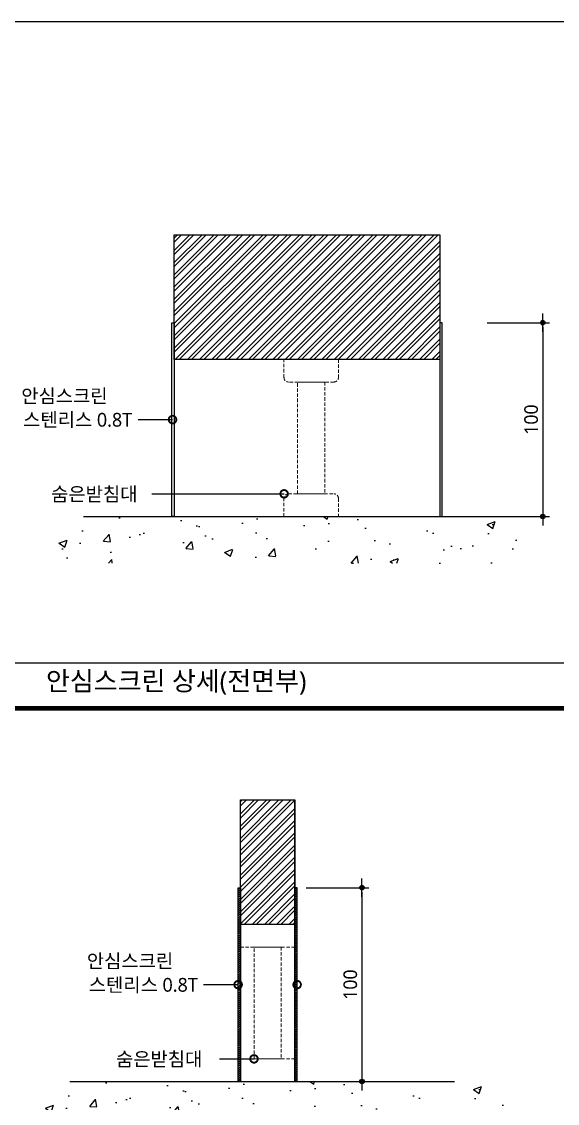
# Model space of a CAD drawing. Extents: x -256 to 8104, y -176 to 5714.
# Drawn here: x 4629 to 5810, y 3153 to 5538 of the extents above; entities that cross this region are included whole.
import ezdxf
from ezdxf.enums import TextEntityAlignment as Align

# ---------------------------------------------------------------- set-up
doc = ezdxf.new("R2010")
doc.units = 0
doc.header["$LTSCALE"] = 30
doc.linetypes.add('HIDDEN', pattern=[0.375, 0.25, -0.125])
doc.layers.get('0').update_dxf_attribs({"linetype": 'CONTINUOUS'})
doc.layers.get('DEFPOINTS').update_dxf_attribs({"linetype": 'CONTINUOUS'})
for name, color, linetype in [('DIM', 7, 'CONTINUOUS'), ('HAT', 8, 'CONTINUOUS'), ('HID', 9, 'HIDDEN'), ('TIT', 3, 'CONTINUOUS'), ('문자', 3, 'CONTINUOUS'), ('치수', 1, 'CONTINUOUS'), ('판넬', 2, 'CONTINUOUS'), ('해치', 8, 'CONTINUOUS')]:
    doc.layers.add(name, color=color, linetype=linetype)
doc.styles.add('돋움', font='malgun.ttf')
doc.dimstyles.new('10', dxfattribs={"dimscale": 10, "dimtxt": 3, "dimasz": 1, "dimexe": 1.5, "dimexo": 2, "dimgap": 1, "dimtad": 1, "dimdec": 0, "dimlunit": 6, "dimtxsty": '돋움', "dimblk": 'DIMDOT', "dimcen": -1, "dimdle": 1.5, "dimclrt": 3, "dimazin": 3, "dimtfac": 1, "dimtdec": 0, "dimtix": 1, "dimtmove": 2, "dimatfit": 3, "dimldrblk": 'DIMDOT', "dimarcsym": 0})

# ---------------------------------------------------------------- blocks, each defined once
blk = doc.blocks.new('DIMDOT')
at = {"linetype": 'Continuous'}
blk.add_line((-2, 0), (2, 0), dxfattribs=at)
for radius in [0.5, 0.25]:
    blk.add_circle((0, 0), radius, dxfattribs=at)
blk = doc.blocks.new('*D495')
at = {"layer": 'DEFPOINTS', "color": 0}
for p in [(183424.7380287378, 3755.532588904717), (183424.7380287378, 3328.067121687819), (183567.6434892517, 3328.067121687819)]:
    blk.add_point(p, dxfattribs=at)
at = {"layer": 'DIM', "color": 0, "lineweight": -2, "ltscale": 10}
for p, q in [((183444.7380287378, 3755.532588904717), (183582.6434892517, 3755.532588904717)), ((183567.6434892517, 3745.532588904717), (183567.6434892517, 3338.067121687819)), ((183444.7380287378, 3328.067121687819), (183582.6434892517, 3328.067121687819))]:
    blk.add_line(p, q, dxfattribs=at)
at = {"layer": 'DIM', "color": 0, "lineweight": -2, "xscale": 10, "yscale": 10, "zscale": 10}
for p, rotation in [((183567.6434892517, 3755.532588904717), 90), ((183567.6434892517, 3328.067121687819), 270)]:
    blk.add_blockref('DIMDOT', p, dxfattribs=dict(at, rotation=rotation))
at = {"layer": 'DIM', "color": 3, "insert": (183542.0626468604, 3541.799855296268), "char_height": 30, "attachment_point": 5, "rotation": 90, "style": '돋움'}
blk.add_mtext('100', dxfattribs=at)
blk = doc.blocks.new('_DOTSMALL')
at = {"color": 0, "linetype": 'ByBlock', "const_width": 0.5}
blk.add_lwpolyline([(-0.0625, 0, 1), (0.0625, 0, 1)], format="xyb", close=True, dxfattribs=at)
blk = doc.blocks.new('A$C63EC304E')
at = {"layer": '치수', "color": 1, "xscale": 2.5, "yscale": 2.5, "zscale": 2.5, "rotation": 234.3098741996962}
blk.add_blockref('_DOTSMALL', (0.3122711487351353, 0.3122689042671141), dxfattribs=at)
blk = doc.blocks.new('A$C2BC9653E')
at = {"layer": '치수', "xscale": 0.3333333333333333, "yscale": 0.3333333333333333, "zscale": 0.3333333333333333}
blk.add_blockref('A$C63EC304E', (7.59378804105e-05, 7.69076509641e-05), dxfattribs=at)
blk = doc.blocks.new('A$C7FC71301')
at = {"layer": '치수', "rotation": 180}
blk.add_blockref('A$C2BC9653E', (0.2083304700627195, 0.2083319399498578), dxfattribs=at)
blk = doc.blocks.new('A$C4A20372B')
at = {"layer": '치수'}
blk.add_blockref('A$C7FC71301', (0, 0), dxfattribs=at)
blk = doc.blocks.new('A$C566469F5')
at = {"layer": '치수'}
blk.add_blockref('A$C4A20372B', (1.4837169147e-06, -7.523958629e-07), dxfattribs=at)
blk = doc.blocks.new('A$C7E317CD4')
at = {"layer": '해치', "xscale": 2, "yscale": 2, "zscale": 2}
blk.add_blockref('A$C566469F5', (-7.38963099138e-05, -7.19324398233e-05), dxfattribs=at)
blk = doc.blocks.new('A$C601D7F27')
at = {"layer": '치수'}
blk.add_blockref('A$C7E317CD4', (7.25629724911e-05, 7.2882110544e-05), dxfattribs=at)
blk = doc.blocks.new('A$C38802C08')
at = {"layer": '치수'}
blk.add_blockref('A$C601D7F27', (2.970571586e-06, 3.044569894e-06), dxfattribs=at)
blk = doc.blocks.new('*D497')
at = {"layer": 'DEFPOINTS', "color": 0}
for p in [(183823.3555345616, 5001.616135603449), (183823.3555345616, 4574.150668386551), (183966.2609950755, 4574.150668386551)]:
    blk.add_point(p, dxfattribs=at)
at = {"layer": 'DIM', "color": 0, "lineweight": -2, "ltscale": 10}
for p, q in [((183843.3555345616, 5001.616135603449), (183981.2609950755, 5001.616135603449)), ((183966.2609950755, 4991.616135603449), (183966.2609950755, 4584.150668386551)), ((183843.3555345616, 4574.150668386551), (183981.2609950755, 4574.150668386551))]:
    blk.add_line(p, q, dxfattribs=at)
at = {"layer": 'DIM', "color": 0, "lineweight": -2, "xscale": 10, "yscale": 10, "zscale": 10}
for p, rotation in [((183966.2609950755, 5001.616135603449), 90), ((183966.2609950755, 4574.150668386551), 270)]:
    blk.add_blockref('DIMDOT', p, dxfattribs=dict(at, rotation=rotation))
at = {"layer": 'DIM', "color": 3, "insert": (183940.6801526842, 4787.883401995), "char_height": 30, "attachment_point": 5, "rotation": 90, "style": '돋움'}
blk.add_mtext('100', dxfattribs=at)
blk = doc.blocks.new('DESIGN-18', base_point=(178188.5668770504, 127.0968374573881))
h = blk.add_hatch()
h.set_pattern_fill('ANSI31', color=2, style=0)
h.set_pattern_definition([(45, (181405.2524364457, 1791.322634181813), (-2.245064030267288, 2.245064030267288), [])])
h.paths.add_polyline_path([(183299.7380287378, 3755.532588904717), (183294.7380287378, 3755.532588904717), (183294.7380287378, 3543.883188629602, -1), (183294.7380287378, 3539.716521962935), (183294.7380287378, 3328.067121687819), (183299.7380287378, 3328.067121687819)])
h.paths.add_polyline_path([(183424.7380287378, 3539.716521962922, -1), (183424.7380287378, 3543.883188629589), (183424.7380287378, 3755.532588904717), (183419.7380287378, 3755.532588904717), (183419.7380287378, 3328.067121687819), (183424.7380287378, 3328.067121687819)])
at = {"layer": 'HAT'}
h = blk.add_hatch(dxfattribs=at)
h.set_pattern_fill('ANSI32', color=256, scale=2, style=0)
h.set_pattern_definition([(45, (169896.9904978968, -57.50053953650331), (-13.47038418160373, 13.47038418160373), []), (45, (169905.9707540028, -57.50053953650331), (-13.47038418160373, 13.47038418160373), [])])
h.paths.add_polyline_path([(183153.913859744, 5195.412097155585), (183739.2720898948, 5195.412097155585), (183739.2720898948, 4920.766959358144), (183153.913859744, 4920.766959358144)])
h = blk.add_hatch(dxfattribs=at)
h.set_pattern_fill('ANSI32', color=256, scale=2, style=0)
h.set_pattern_definition([(45, (178218.4033753668, -48.66678681387111), (-13.47038418160373, 13.47038418160373), []), (45, (178227.3836353668, -48.66678681387111), (-13.47038418160373, 13.47038418160373), [])])
h.paths.add_polyline_path([(183419.7380287378, 3949.328550456853), (183299.7380287378, 3949.328550456853), (183299.7380287378, 3674.683412659412), (183419.7380287378, 3674.683412659412), (183419.7380287378, 3755.532588904717)])
at = {"layer": '해치'}
h = blk.add_hatch(dxfattribs=at)
h.set_pattern_fill('AR-CONC', color=256, style=0)
h.set_pattern_definition([(49.99999999999999, (181435.1568170841, 3037.406180880545), (182.184668996004, -15.93908553890309), [19.05, -209.55]), (355, (181435.1568170841, 3037.406180880545), (-35.24282597566699, 191.05664288218), [15.24, -167.64]), (100.451, (181450.3388170842, 3036.077930880545), (146.9425016659592, 175.1166878202919), [16.19, -178.09]), (46.1842, (181435.1568170841, 3088.206180880545), (271.0790408921299, -42.04232793272715), [28.575, -314.325]), (96.63560000000001, (181457.7467170842, 3084.702680880545), (237.4042344662371, 247.4255558900492), [24.285, -267.135]), (351.1840000000001, (181435.1568170841, 3088.206180880545), (237.4046058139339, 247.4251178605977), [22.86, -251.46]), (21, (181460.5568170842, 3075.506180880545), (151.6148798353833, -102.2655185167625), [19.05, -209.55]), (326.0000000000001, (181460.5568170842, 3075.506180880545), (61.80202834764707, 184.1879661223193), [15.24, -167.64]), (71.4514, (181473.1913170841, 3066.984080880545), (213.4164907701245, 81.92285771605745), [16.19, -178.09]), (37.50000000000001, (181435.1568170841, 3037.406180880545), (3.088603250591817, 84.55503887315311), [0, -165.608, 0, -170.18, 0, -168.275]), (7.499999999999999, (181435.1568170841, 3037.406180880545), (66.81966251030575, 100.1805748181195), [0, -97.02799999999999, 0, -161.798, 0, -64.135]), (327.5, (181378.5148170841, 3037.406180880545), (135.5905951668714, -5.728743992673458), [0, -63.5, 0, -198.12, 0, -262.89]), (317.5, (181353.1148170841, 3037.406180880545), (148.129181386018, 25.42649103333301), [0, -82.55, 0, -131.572, 0, -186.69])])
h.paths.add_polyline_path([(183914.7350098594, 4471.16669800991), (183914.7350098594, 4574.150668386551), (182864.5498088931, 4574.150668386551), (182864.5498088931, 4471.16669800991)])
h = blk.add_hatch(dxfattribs=at)
h.set_pattern_fill('AR-CONC', color=256, style=0)
h.set_pattern_definition([(49.99999999999999, (181405.2524364457, 1791.322634181813), (182.184668996004, -15.93908553890309), [19.05, -209.55]), (355, (181405.2524364457, 1791.322634181813), (-35.24282597566699, 191.05664288218), [15.24, -167.64]), (100.451, (181420.4344364457, 1789.994384181813), (146.9425016659592, 175.1166878202919), [16.19, -178.09]), (46.1842, (181405.2524364457, 1842.122634181813), (271.0790408921299, -42.04232793272715), [28.575, -314.325]), (96.63560000000001, (181427.8423364457, 1838.619134181813), (237.4042344662371, 247.4255558900492), [24.285, -267.135]), (351.1840000000001, (181405.2524364457, 1842.122634181813), (237.4046058139339, 247.4251178605977), [22.86, -251.46]), (21, (181430.6524364457, 1829.422634181813), (151.6148798353833, -102.2655185167625), [19.05, -209.55]), (326.0000000000001, (181430.6524364457, 1829.422634181813), (61.80202834764707, 184.1879661223193), [15.24, -167.64]), (71.4514, (181443.2869364456, 1820.900534181813), (213.4164907701245, 81.92285771605745), [16.19, -178.09]), (37.50000000000001, (181405.2524364457, 1791.322634181813), (3.088603250591817, 84.55503887315311), [0, -165.608, 0, -170.18, 0, -168.275]), (7.499999999999999, (181405.2524364457, 1791.322634181813), (66.81966251030575, 100.1805748181195), [0, -97.02799999999999, 0, -161.798, 0, -64.135]), (327.5, (181348.6104364456, 1791.322634181813), (135.5905951668714, -5.728743992673458), [0, -63.5, 0, -198.12, 0, -262.89]), (317.5, (181323.2104364457, 1791.322634181813), (148.129181386018, 25.42649103333301), [0, -82.55, 0, -131.572, 0, -186.69])])
h.paths.add_polyline_path([(183884.8306292209, 3225.083151311178), (183884.8306292209, 3328.067121687819), (182834.6454282546, 3328.067121687819), (182834.6454282546, 3225.083151311178)])
at = {"color": 2}
for p, q in [((182953.8978034772, 4574.150668386551), (183843.3555345616, 4574.150668386551)), ((182923.9934228387, 3328.067121687819), (183771.6666725626, 3328.067121687819))]:
    blk.add_line(p, q, dxfattribs=at)
at = {"color": 8}
blk.add_line((180672.7248412884, 4251.258101387514), (184020.5495645945, 4251.258101387514), dxfattribs=at)
at = {"color": 2}
for points in [[(178187.8749143864, 5665.490801966159), (185440.2166081169, 5665.490801966159), (185440.2166081169, 127.1756244060978), (178187.8749143864, 127.1756244060978)], [(178187.8749143864, 5665.490801966159), (185440.2166081169, 5665.490801966159), (185440.2166081169, 127.1756244060978), (178187.8749143864, 127.1756244060978)], [(178187.8749143864, 5665.490801966159), (186169.79099889, 5665.490801966159), (186169.79099889, 127.1756244060978), (178187.8749143864, 127.175624406098)], [(183148.913859744, 5001.616135603449), (183153.913859744, 5001.616135603449), (183153.913859744, 4574.150668386551), (183148.913859744, 4574.150668386551)], [(183744.2720898948, 5001.616135603449), (183739.2720898948, 5001.616135603449), (183739.2720898948, 4574.150668386551), (183744.2720898948, 4574.150668386551)], [(183294.7380287378, 3755.532588904717), (183299.7380287378, 3755.532588904717), (183299.7380287378, 3328.067121687819), (183294.7380287378, 3328.067121687819)], [(183424.7380287378, 3755.532588904717), (183419.7380287378, 3755.532588904717), (183419.7380287378, 3328.067121687819), (183424.7380287378, 3328.067121687819)]]:
    blk.add_lwpolyline(points, close=True, dxfattribs=at)
at = {"color": 8, "const_width": 10}
blk.add_lwpolyline([(180672.7248412884, 4151.258101387514), (184020.5495645945, 4151.258101387514)], dxfattribs=at)
at = {"layer": 'HID', "lineweight": 15}
for points in [[(183395.811711262, 4920.766959358145), (183515.8117112619, 4920.766959358145), (183515.8117112619, 4880.766959358144, -0.4142135623730953), (183505.8117112619, 4870.766959358144), (183405.811711262, 4870.766959358144, -0.4142135623730954), (183395.811711262, 4880.766959358144)], [(183405.811711262, 4624.150668386551), (183505.8117112619, 4624.150668386551, -0.4142135623730943), (183515.8117112619, 4614.150668386551), (183515.8117112619, 4574.150668386551), (183395.811711262, 4574.150668386551), (183395.811711262, 4614.150668386551, -0.4142135623730947)]]:
    blk.add_lwpolyline(points, format="xyb", close=True, dxfattribs=at)
for points in [[(183425.8117112619, 4870.766959358144), (183485.8117112619, 4870.766959358144), (183485.8117112619, 4624.150668386551), (183425.8117112619, 4624.150668386551)], [(183299.7380287378, 3674.683412659412), (183419.7380287378, 3674.683412659412), (183419.7380287378, 3624.683412659412), (183299.7380287378, 3624.683412659412)], [(183329.7380287378, 3624.683412659412), (183389.7380287378, 3624.683412659412), (183389.7380287378, 3378.067121687819), (183329.7380287378, 3378.067121687819)], [(183299.7380287378, 3378.067121687819), (183419.7380287378, 3378.067121687819), (183419.7380287378, 3328.067121687819), (183299.7380287378, 3328.067121687819)]]:
    blk.add_lwpolyline(points, close=True, dxfattribs=at)
at = {"layer": '치수'}
for p, q in [((183074.0942965231, 4787.883401995013), (183150.1251063125, 4787.883401995013)), ((183104.6841321869, 4624.150668386551), (183396.1053371042, 4624.150668386551)), ((183218.7072189483, 3541.799855296281), (183294.7380287377, 3541.799855296281)), ((183253.7072189484, 3378.067121687819), (183329.7380287378, 3378.067121687819))]:
    blk.add_line(p, q, dxfattribs=at)
at = {"layer": '판넬', "color": 1}
for p, q in [((183299.7380287378, 3328.067121687819), (183299.7380287378, 3949.328550456853)), ((183419.7380287378, 3328.067121687819), (183419.7380287378, 3949.328550456853))]:
    blk.add_line(p, q, dxfattribs=at)
for points in [[(183153.913859744, 5195.412097155585), (183739.2720898948, 5195.412097155585), (183739.2720898948, 4920.766959358144), (183153.913859744, 4920.766959358144)], [(183299.7380287378, 3949.328550456853), (183419.7380287378, 3949.328550456853), (183419.7380287378, 3674.683412659412), (183299.7380287378, 3674.683412659412)]]:
    blk.add_lwpolyline(points, close=True, dxfattribs=at)
at = {"layer": '해치', "xscale": 20, "yscale": 20, "zscale": 20}
for p in [(183145.9584482484, 4783.716736304294), (183391.9386790401, 4619.984002695833), (183290.5713706736, 3537.633189605563), (183420.5713706737, 3537.63318960555), (183325.5713706737, 3373.900455997101)]:
    blk.add_blockref('A$C38802C08', p, dxfattribs=at)
at = {"layer": 'TIT', "style": '돋움'}
blk.add_text('안심스크린 상세(전면부)', height=42, dxfattribs=at).set_placement((183445.192268437, 4190.352559313645), align=Align.RIGHT)
at = {"layer": '문자', "style": '돋움'}
for s, p in [('안심스크린', (182911.7918963154, 4840.562670433156)), ('스텐리스 0.8T', (182940.9817307552, 4787.763376081083)), ('숨은받침대', (182977.6039848421, 4624.030642472621)), ('안심스크린', (183056.4048187406, 3594.479123734425)), ('스텐리스 0.8T', (183085.5946531804, 3541.679829382352)), ('숨은받침대', (183120.5946531805, 3377.94709577389))]:
    blk.add_text(s, height=30.33655341585617, dxfattribs=at).set_placement(p, align=Align.MIDDLE)
at = {"layer": 'DIM', "ltscale": 10}
for base, p1, p2, picture, middle in [((183966.2609950755, 4574.150668386551), (183823.3555345616, 5001.616135603449), (183823.3555345616, 4574.150668386551), '*D497', (183940.6801526842, 4787.883401995)), ((183567.6434892517, 3328.067121687819), (183424.7380287378, 3755.532588904717), (183424.7380287378, 3328.067121687819), '*D495', (183542.0626468604, 3541.799855296268))]:
    dim = blk.add_linear_dim(base=base, p1=p1, p2=p2, angle=90, text='100', dimstyle='10', dxfattribs=at)
    dim.commit()
    dim.dimension.update_dxf_attribs({"geometry": picture, "text_midpoint": middle})

msp = doc.modelspace()

# ---------------------------------------------------------------- block references
msp.add_blockref('DESIGN-18', (0, 0))

doc.saveas('drawing.dxf')
